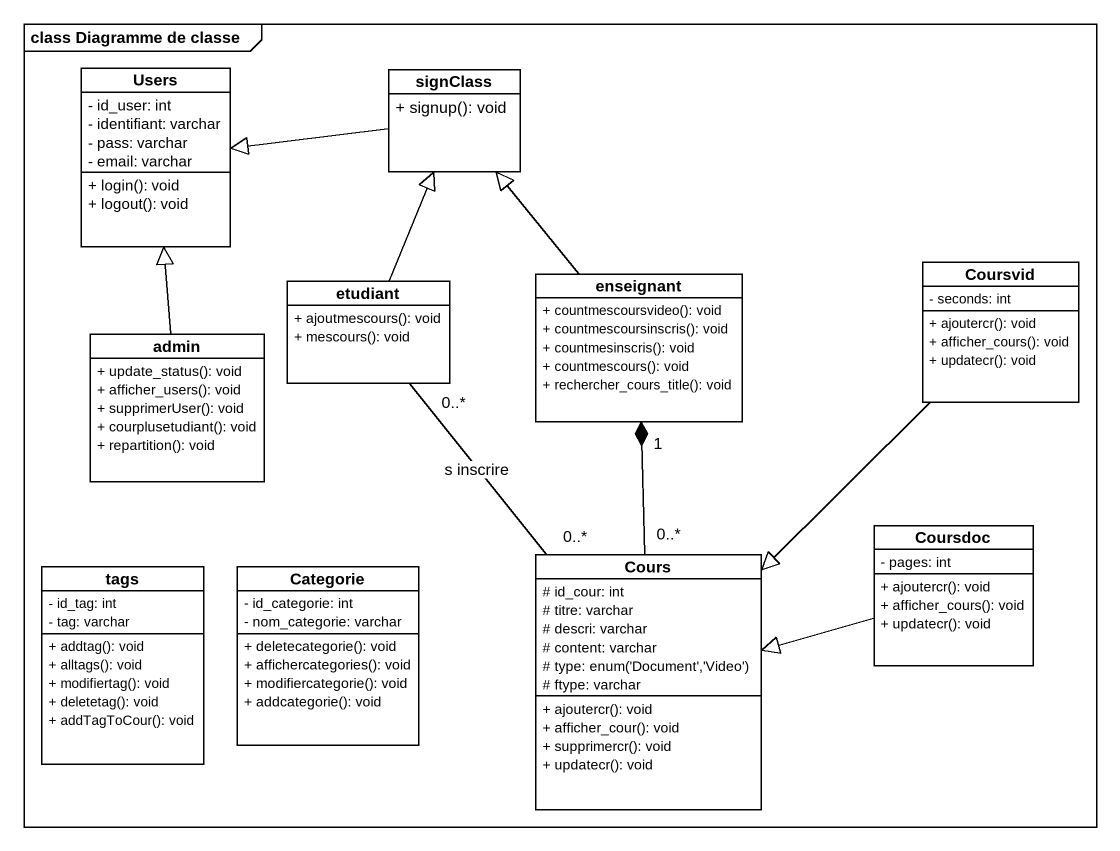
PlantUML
@startuml
mainframe class Diagramme de classe
hide circle
hide empty members
skinparam classAttributeIconSize 0
class Users {
  - id_user: int
  - identifiant: varchar
  - pass: varchar
  - email: varchar
  + login(): void
  + logout(): void
}
class signClass {
  + signup(): void
}
class Coursvid {
  - seconds: int
  + ajoutercr(): void
  + afficher_cours(): void
  + updatecr(): void
}
class admin {
  + update_status(): void
  + afficher_users(): void
  + supprimerUser(): void
  + courplusetudiant(): void
  + repartition(): void
}
class etudiant {
  + ajoutmescours(): void
  + mescours(): void
}
class enseignant {
  + countmescoursvideo(): void
  + countmescoursinscris(): void
  + countmesinscris(): void
  + countmescours(): void
  + rechercher_cours_title(): void
}
class Coursdoc {
  - pages: int
  + ajoutercr(): void
  + afficher_cours(): void
  + updatecr(): void
}
class tags {
  - id_tag: int
  - tag: varchar
  + addtag(): void
  + alltags(): void
  + modifiertag(): void
  + deletetag(): void
  + addTagToCour(): void
}
class Categorie {
  - id_categorie: int
  - nom_categorie: varchar
  + deletecategorie(): void
  + affichercategories(): void
  + modifiercategorie(): void
  + addcategorie(): void
}
class Cours {
  # id_cour: int
  # titre: varchar
  # descri: varchar
  # content: varchar
  {field} # type: enum('Document','Video')
  # ftype: varchar
  + ajoutercr(): void
  + afficher_cour(): void
  + supprimercr(): void
  + updatecr(): void
}
signClass -left-|> Users
Coursvid --|> Cours
admin -up-|> Users
etudiant -up-|> signClass
enseignant -up-|> signClass
Coursdoc -left-|> Cours
Cours "0..*" -up- "0..*" etudiant : s inscrire
Cours "0..*" -up-* "1" enseignant
@enduml
